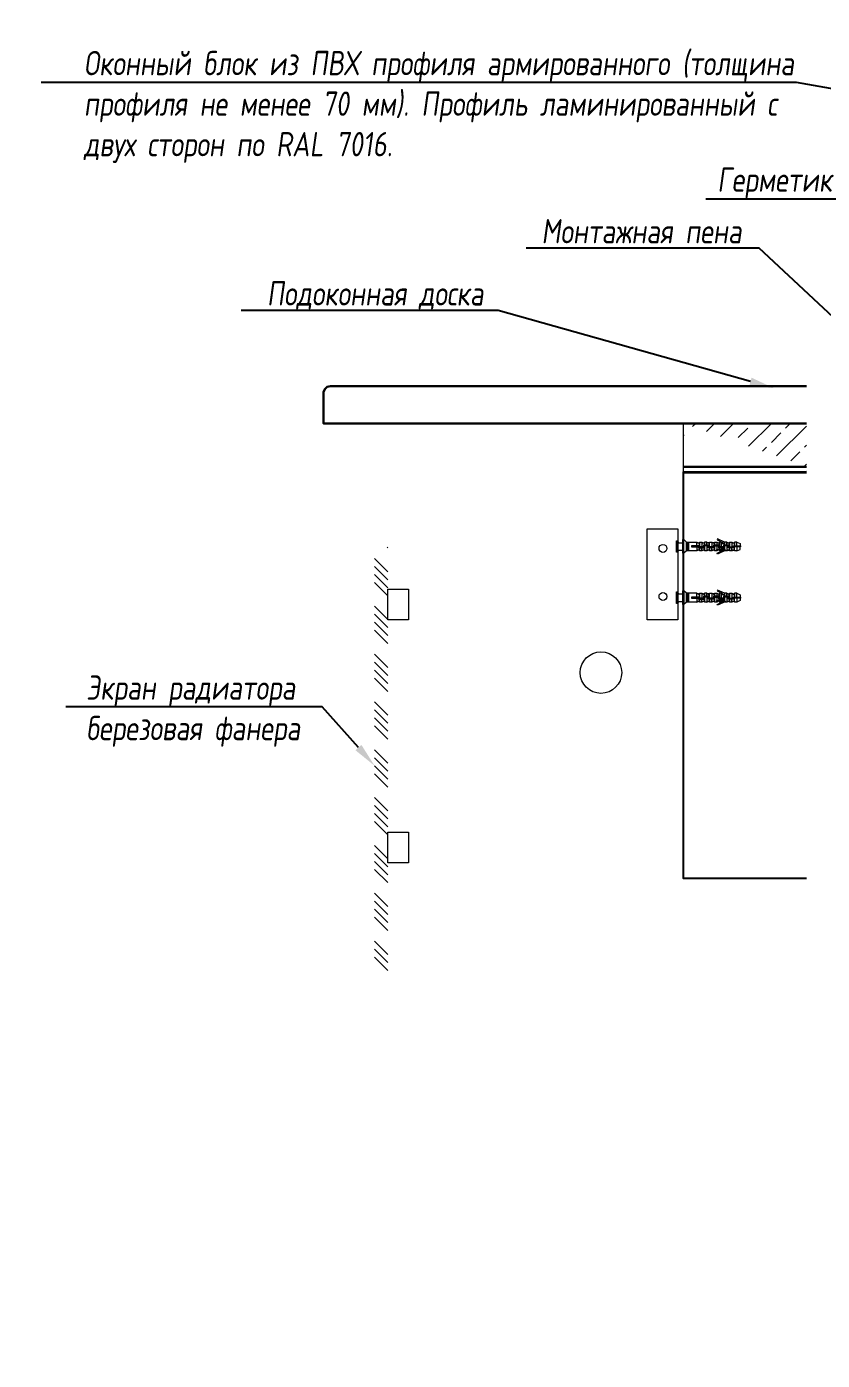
# Model space of a CAD drawing. Header units: millimetres. Extents: x -136099598 to 11807193, y 0 to 779331.
# Drawn here: x 719861 to 728051, y 192835 to 206553 of the extents above; entities that cross this region are included whole.
import ezdxf
from ezdxf import colors
from ezdxf.entities.mleader import LeaderData, LeaderLine
from ezdxf.math import Vec2, Vec3

# ---------------------------------------------------------------- set-up
doc = ezdxf.new("R2010")
doc.units = ezdxf.units.MM
doc.header["$MEASUREMENT"] = 0
doc.layers.get('0').update_dxf_attribs({"color": 250, "lineweight": 9})
for name, color, linetype, lineweight in [('+АР_Размеры', 252, 'Continuous', 9), ('PDF _Геометрия', 7, 'Continuous', 0), ('АР_Отметки', 250, 'Continuous', 15), ('АР_Перекрытие', 250, 'Continuous', 30), ('АР_Тонкие', 250, 'Continuous', 5), ('Рисунок', 6, 'Continuous', 35)]:
    doc.layers.add(name, color=color, linetype=linetype, lineweight=lineweight)
doc.layers.add('Тонкая', color=7, linetype='Continuous')
doc.styles.add('ISOCPEUR', font='isocpeur.ttf', dxfattribs={"width": 0.7})
doc.styles.add('Архитект', font='isocpeur.ttf', dxfattribs={"width": 0.8, "oblique": 8})

# ---------------------------------------------------------------- blocks, each defined once
blk = doc.blocks.new('_DotSmall')
at = {"color": 0, "linetype": 'ByBlock', "const_width": 0.5}
blk.add_lwpolyline([(-0.0625, 0, 1), (0.0625, 0, 1)], format="xyb", close=True, dxfattribs=at)

msp = doc.modelspace()

# ---------------------------------------------------------------- hatches: boundary and pattern name
h = msp.add_hatch()
h.set_pattern_fill('ANSI33', color=256, scale=43.374878, style=0)
h.set_pattern_definition([(45, (-181169.95, -159731.04), (-194.758755, 194.758755), []), (45, (-180975.19, -159731.04), (-194.758755, 194.758755), [137.715236, -68.85762])])
edge = h.paths.add_edge_path()
edge.add_line((727886.399, 202472.321), (727886.399, 202024.904))
edge.add_line((726636.272, 202024.904), (727901.058, 202024.904))
edge.add_line((726619.349, 202472.321), (726619.349, 202024.904))
edge.add_line((726633.372, 202472.321), (727896.331, 202472.321))

# ---------------------------------------------------------------- linework, layer by layer
at = {"layer": '+АР_Размеры', "ltscale": 100}
msp.add_line((726619.349, 202472.321), (726619.349, 198916.676), dxfattribs=at)
at = {"lineweight": 30}
msp.add_line((726619.349, 202024.904), (727886.399, 202024.904), dxfattribs=at)
at = {"layer": 'PDF _Геометрия', "lineweight": 18, "elevation": 0}
for points in [[(726562.672, 200450.138), (726246.442, 200450.138), (726246.442, 201388.602), (726562.672, 201388.602)], [(726550.498, 201147.305), (726550.498, 201265.64), (726555.246, 201265.64), (726555.246, 201147.305)], [(723578.876, 200765.71), (723789.859, 200765.71), (723789.859, 200451.063), (723578.876, 200451.063)], [(726550.498, 200620.336), (726550.498, 200738.611), (726555.246, 200738.611), (726555.246, 200620.336)], [(723578.876, 198268.009), (723789.859, 198268.009), (723789.859, 197953.362), (723578.876, 197953.362)]]:
    msp.add_lwpolyline(points, close=True, dxfattribs=at)
for points in [[(726652.215, 201161.55), (726626.222, 201135.496), (726614.352, 201135.496), (726614.352, 201277.449), (726626.222, 201277.449), (726652.215, 201251.457), (726758.68, 201251.457), (726772.863, 201244.336)], [(726626.222, 201135.496), (726626.222, 201277.449)], [(726772.863, 201168.611), (726758.68, 201161.55), (726652.215, 201161.55), (726652.215, 201251.397)], [(726661.711, 201161.55), (726661.711, 201251.397)], [(726666.398, 201161.55), (726666.398, 201251.397)], [(726671.146, 201251.397), (726671.146, 201161.488)], [(726675.894, 201161.55), (726675.894, 201251.397)], [(726758.68, 201211.221), (726758.68, 201251.397)], [(726787.047, 201244.336), (726787.047, 201251.397), (726810.725, 201251.397), (726810.725, 201201.725)], [(726827.283, 201220.656), (726888.824, 201220.656), (726827.283, 201220.656), (726827.283, 201201.725), (726787.047, 201201.725), (726787.047, 201211.221), (726787.047, 201251.397)], [(726810.725, 201251.397), (726822.534, 201244.336)], [(726837.57, 201237.152), (726820.222, 201244.336), (726836.779, 201244.336), (726839.092, 201251.397)], [(726860.397, 201220.656), (726860.397, 201251.397), (726839.092, 201251.397), (726839.092, 201220.656)], [(726860.397, 201251.397), (726874.58, 201244.336)], [(726990.542, 201220.656), (726931.374, 201220.656), (726931.374, 201201.725), (726888.824, 201201.725), (726888.824, 201251.397), (726912.443, 201251.397), (726912.443, 201201.725)], [(726888.824, 201244.336), (726888.824, 201251.397)], [(726912.443, 201251.397), (726926.626, 201244.336)], [(726940.87, 201244.336), (726940.87, 201237.213), (726940.87, 201220.656), (726940.87, 201251.397), (726940.87, 201244.336), (726921.938, 201244.336)], [(726940.87, 201251.397), (726959.801, 201251.397), (726964.488, 201251.397), (726990.542, 201239.587)], [(726964.488, 201251.397), (726964.488, 201220.656)], [(727066.266, 201220.656), (727066.266, 201251.397), (727042.587, 201251.397), (726971.61, 201284.572), (726966.862, 201275.075), (727042.587, 201237.213)], [(727094.632, 201220.656), (727033.091, 201220.656), (727033.091, 201201.725), (726990.542, 201201.725), (726990.542, 201239.587), (726992.915, 201251.397)], [(727014.159, 201201.725), (727014.159, 201244.336), (727011.846, 201251.397), (726992.915, 201251.397), (726992.915, 201201.725)], [(727042.587, 201251.397), (727042.587, 201234.839), (727042.587, 201220.656), (727042.587, 201234.839), (727021.282, 201234.839), (727014.159, 201244.336)], [(727066.266, 201251.397), (727080.449, 201244.336)], [(727075.701, 201244.336), (727094.632, 201244.336), (727094.632, 201237.213), (727094.632, 201201.725), (727094.632, 201251.397), (727118.312, 201251.397), (727118.312, 201201.725)], [(727094.632, 201244.336), (727094.632, 201251.397)], [(727118.312, 201251.397), (727132.495, 201244.336)], [(727170.357, 201211.221), (727170.357, 201251.397), (727146.678, 201251.397), (727146.678, 201211.221)], [(727170.357, 201251.397), (727205.845, 201237.213), (727205.845, 201211.221)], [(723571.328, 201199.301), (723578.876, 201191.814)], [(726569.429, 201244.336), (726614.352, 201244.336)], [(726569.429, 201168.611), (726614.352, 201168.611)], [(726787.047, 201211.221), (726704.26, 201211.221), (726704.26, 201201.725), (726775.237, 201201.725), (726775.237, 201192.289), (726836.779, 201192.289)], [(726758.68, 201201.725), (726758.68, 201161.488)], [(726787.047, 201161.55), (726787.047, 201189.915), (726787.047, 201175.733), (726787.047, 201168.611), (726768.115, 201168.611)], [(726768.176, 201244.336), (726787.047, 201244.336), (726787.047, 201237.213), (726787.047, 201201.725)], [(726810.725, 201161.55), (726787.047, 201161.55), (726787.047, 201168.611)], [(726822.534, 201168.611), (726810.725, 201161.55), (726810.725, 201192.289)], [(726940.87, 201192.289), (726879.328, 201192.289), (726879.328, 201211.221), (726836.779, 201211.221), (726836.779, 201175.733), (726836.779, 201168.611), (726820.222, 201168.611)], [(726836.779, 201244.336), (726836.779, 201237.213), (726836.779, 201220.656)], [(726874.58, 201168.611), (726860.397, 201161.55), (726839.092, 201161.55), (726836.779, 201168.611)], [(726839.092, 201161.55), (726839.092, 201189.915), (726839.092, 201211.221)], [(726860.397, 201211.221), (726860.397, 201161.488)], [(726888.824, 201201.725), (726888.824, 201237.213), (726888.824, 201244.336), (726872.207, 201244.336), (726889.616, 201237.152)], [(726912.443, 201161.55), (726888.824, 201161.55), (726888.824, 201192.289), (726888.824, 201175.733), (726888.824, 201168.611), (726872.267, 201168.611)], [(726888.824, 201161.55), (726888.824, 201168.611)], [(726926.626, 201168.611), (726912.443, 201161.55), (726912.443, 201192.289)], [(726964.488, 201175.733), (726959.801, 201175.733), (726959.801, 201161.488), (726940.87, 201161.488), (726940.87, 201211.221), (726940.87, 201175.733), (726940.87, 201168.611), (726921.938, 201168.611)], [(726940.87, 201211.221), (726981.045, 201211.221), (726981.045, 201192.289), (727042.587, 201192.289)], [(726940.87, 201161.488), (726940.87, 201168.611)], [(727018.907, 201175.733), (727011.786, 201161.55), (726992.915, 201161.55), (726990.542, 201173.359), (726964.488, 201161.55), (726959.74, 201161.55)], [(726964.488, 201211.221), (726964.488, 201175.733), (726990.542, 201175.733), (726992.915, 201175.733), (726992.915, 201192.289)], [(727144.304, 201192.289), (727085.136, 201192.289), (727085.136, 201211.221), (727042.587, 201211.221), (727042.587, 201178.106), (727042.587, 201168.611), (727056.77, 201168.611), (726971.61, 201128.375), (726966.862, 201137.87), (727042.587, 201175.733)], [(726990.542, 201175.733), (726990.542, 201192.289)], [(726992.915, 201175.733), (727014.159, 201175.733), (727018.907, 201175.733), (727021.282, 201178.106), (727042.587, 201178.106), (727042.587, 201211.221)], [(727014.159, 201175.733), (727014.159, 201192.289)], [(727080.449, 201168.611), (727066.205, 201161.55), (727042.587, 201161.55)], [(727066.266, 201211.221), (727066.266, 201161.488)], [(727118.312, 201161.55), (727094.632, 201161.55), (727094.632, 201192.289), (727094.632, 201175.733), (727094.632, 201168.611), (727075.701, 201168.611)], [(727094.632, 201201.725), (727134.869, 201201.725), (727134.869, 201211.221), (727208.219, 201211.221), (727208.219, 201201.725), (727144.304, 201201.725), (727144.304, 201175.733), (727146.678, 201168.611), (727127.747, 201168.611)], [(727094.632, 201161.55), (727094.632, 201168.611)], [(727132.495, 201168.611), (727118.312, 201161.55), (727118.312, 201192.289)], [(727146.678, 201244.336), (727144.304, 201237.213), (727144.304, 201211.221)], [(727146.678, 201161.55), (727146.678, 201201.725)], [(727170.357, 201161.488), (727146.678, 201161.488), (727146.678, 201168.611)], [(727170.357, 201201.725), (727170.357, 201161.488), (727205.845, 201175.733), (727205.845, 201201.725)], [(723442.28, 201082.366), (723578.876, 200945.769)], [(723442.28, 201000.372), (723578.876, 200863.775)], [(723442.28, 200918.377), (723578.876, 200781.78)], [(723442.28, 200836.383), (723578.876, 200699.786)], [(726569.429, 200717.305), (726614.352, 200717.305)], [(726652.215, 200634.52), (726626.222, 200608.467), (726614.352, 200608.467), (726614.352, 200750.42), (726626.222, 200750.42)], [(726758.68, 200684.191), (726758.68, 200724.428), (726652.215, 200724.428), (726626.222, 200750.42), (726626.222, 200608.467)], [(726758.68, 200634.52), (726652.215, 200634.52), (726652.215, 200724.428)], [(726661.711, 200634.52), (726661.711, 200724.428)], [(726666.398, 200634.52), (726666.398, 200724.428)], [(726671.146, 200724.428), (726671.146, 200634.52)], [(726675.894, 200634.52), (726675.894, 200724.428)], [(726758.68, 200724.428), (726772.863, 200717.305)], [(726768.176, 200717.305), (726787.047, 200717.305), (726787.047, 200710.183), (726787.047, 200674.756)], [(726787.047, 200717.305), (726787.047, 200724.428), (726810.725, 200724.428), (726810.725, 200674.756)], [(726827.283, 200693.626), (726888.824, 200693.626), (726827.283, 200693.626), (726827.283, 200674.756), (726787.047, 200674.756), (726787.047, 200684.191), (726787.047, 200724.428)], [(726810.725, 200724.428), (726822.534, 200717.305)], [(726837.57, 200710.183), (726820.222, 200717.305), (726836.779, 200717.305), (726839.092, 200724.428)], [(726836.779, 200717.305), (726836.779, 200710.245), (726836.779, 200693.626)], [(726860.397, 200693.626), (726860.397, 200724.428), (726839.092, 200724.428), (726839.092, 200693.626)], [(726860.397, 200724.428), (726874.58, 200717.305)], [(726888.824, 200674.756), (726888.824, 200710.245), (726888.824, 200717.305), (726872.207, 200717.305), (726889.616, 200710.183)], [(726990.542, 200693.626), (726931.374, 200693.626), (726931.374, 200674.756), (726888.824, 200674.756), (726888.824, 200724.428), (726912.443, 200724.428), (726912.443, 200674.756)], [(726888.824, 200717.305), (726888.824, 200724.428)], [(726912.443, 200724.428), (726926.626, 200717.305)], [(726940.87, 200717.305), (726940.87, 200710.245), (726940.87, 200693.626), (726940.87, 200724.428), (726940.87, 200717.305), (726921.938, 200717.305)], [(726940.87, 200724.428), (726959.801, 200724.428), (726964.488, 200724.428), (726990.542, 200712.557)], [(726964.488, 200724.428), (726964.488, 200693.626)], [(727066.266, 200693.626), (727066.266, 200724.428), (727042.587, 200724.428), (726971.61, 200757.542), (726966.862, 200748.046), (727042.587, 200710.245)], [(727094.632, 200693.626), (727033.091, 200693.626), (727033.091, 200674.756), (726990.542, 200674.756), (726990.542, 200712.557), (726992.915, 200724.428)], [(727014.159, 200674.756), (727014.159, 200717.305), (727011.846, 200724.428), (726992.915, 200724.428), (726992.915, 200674.756)], [(727042.587, 200724.428), (727042.587, 200707.87), (727042.587, 200693.626), (727042.587, 200707.87), (727021.282, 200707.87), (727014.159, 200717.305)], [(727066.266, 200724.428), (727080.449, 200717.305)], [(727075.701, 200717.305), (727094.632, 200717.305), (727094.632, 200710.183), (727094.632, 200674.695), (727134.869, 200674.695), (727134.869, 200684.191), (727208.219, 200684.191), (727208.219, 200674.695), (727144.304, 200674.695), (727144.304, 200648.703), (727146.678, 200641.581), (727127.747, 200641.581)], [(727094.632, 200674.756), (727094.632, 200724.428), (727118.312, 200724.428), (727118.312, 200674.756)], [(727094.632, 200717.305), (727094.632, 200724.428)], [(727118.312, 200724.428), (727132.495, 200717.305)], [(727146.678, 200717.305), (727144.304, 200710.245), (727144.304, 200684.191)], [(727170.357, 200684.191), (727170.357, 200724.428), (727146.678, 200724.428), (727146.678, 200684.191)], [(727170.357, 200724.428), (727205.845, 200710.245), (727205.845, 200684.191)], [(723442.28, 200590.399), (723578.876, 200453.802)], [(726569.429, 200641.581), (726614.352, 200641.581)], [(726787.047, 200684.191), (726704.26, 200684.191), (726704.26, 200674.756), (726775.237, 200674.756), (726775.237, 200665.26), (726836.779, 200665.26)], [(726758.68, 200674.756), (726758.68, 200634.52), (726772.863, 200641.581)], [(726787.047, 200634.52), (726787.047, 200662.886), (726787.047, 200648.703), (726787.047, 200641.581), (726768.115, 200641.581)], [(726810.725, 200634.52), (726787.047, 200634.52), (726787.047, 200641.581)], [(726822.534, 200641.581), (726810.725, 200634.52), (726810.725, 200665.26)], [(726940.87, 200665.26), (726879.328, 200665.26), (726879.328, 200684.191), (726836.779, 200684.191), (726836.779, 200648.703), (726836.779, 200641.581), (726820.222, 200641.581)], [(726860.397, 200634.52), (726839.092, 200634.52), (726836.779, 200641.581)], [(726839.092, 200634.52), (726839.092, 200662.886), (726839.092, 200684.191)], [(726860.397, 200684.191), (726860.397, 200634.52), (726874.58, 200641.581)], [(726912.443, 200634.52), (726888.824, 200634.52), (726888.824, 200665.26), (726888.824, 200648.703), (726888.824, 200641.581), (726872.267, 200641.581)], [(726888.824, 200634.52), (726888.824, 200641.581)], [(726926.626, 200641.581), (726912.443, 200634.52), (726912.443, 200665.26)], [(726964.488, 200648.703), (726959.801, 200648.703), (726959.801, 200634.52), (726940.87, 200634.52), (726940.87, 200684.191), (726940.87, 200648.703), (726940.87, 200641.581), (726921.938, 200641.581)], [(726940.87, 200684.191), (726981.045, 200684.191), (726981.045, 200665.26), (727042.587, 200665.26)], [(726940.87, 200634.52), (726940.87, 200641.581)], [(727018.907, 200648.703), (727011.786, 200634.52), (726992.915, 200634.52), (726990.542, 200646.329), (726964.488, 200634.52), (726959.74, 200634.52)], [(726964.488, 200684.191), (726964.488, 200648.703), (726990.542, 200648.703), (726992.915, 200648.703), (726992.915, 200665.26)], [(727144.304, 200665.26), (727085.136, 200665.26), (727085.136, 200684.191), (727042.587, 200684.191), (727042.587, 200651.077), (727042.587, 200641.581), (727056.77, 200641.581), (726971.61, 200601.405), (726966.862, 200610.841), (727042.587, 200648.703)], [(726990.542, 200648.703), (726990.542, 200665.26)], [(726992.915, 200648.703), (727014.159, 200648.703), (727018.907, 200648.703), (727021.282, 200651.077), (727042.587, 200651.077), (727042.587, 200684.191)], [(727014.159, 200648.703), (727014.159, 200665.26)], [(727080.449, 200641.581), (727066.205, 200634.52), (727042.587, 200634.52)], [(727066.266, 200684.191), (727066.266, 200634.52)], [(727118.312, 200634.52), (727094.632, 200634.52), (727094.632, 200665.26), (727094.632, 200648.703), (727094.632, 200641.581), (727075.701, 200641.581)], [(727094.632, 200634.52), (727094.632, 200641.581)], [(727132.495, 200641.581), (727118.312, 200634.52), (727118.312, 200665.26)], [(727170.357, 200674.756), (727170.357, 200634.52), (727146.678, 200634.52), (727146.678, 200674.756)], [(727146.678, 200634.52), (727146.678, 200641.581)], [(727205.845, 200674.756), (727205.845, 200648.703), (727170.357, 200634.52)], [(723442.28, 200508.404), (723578.876, 200371.807)], [(723442.28, 200426.41), (723578.876, 200289.813)], [(723442.28, 200344.415), (723578.876, 200207.818)], [(723442.28, 200098.431), (723578.876, 199961.834)], [(723442.28, 200016.437), (723578.876, 199879.84)], [(723442.28, 199934.442), (723578.876, 199797.845)], [(723442.28, 199852.447), (723578.876, 199715.85)], [(723442.28, 199606.464), (723578.876, 199469.867)], [(723442.28, 199524.469), (723578.876, 199387.872)], [(723442.28, 199442.474), (723578.876, 199305.877)], [(723442.28, 199360.48), (723578.876, 199223.883)], [(723442.28, 199114.435), (723578.876, 198977.899)], [(723442.28, 199032.44), (723578.876, 198895.843)], [(723442.28, 198950.445), (723578.876, 198813.848)], [(723442.28, 198868.451), (723578.876, 198731.854)], [(723442.28, 198622.467), (723578.876, 198485.87)], [(723442.28, 198540.472), (723578.876, 198403.875)], [(723442.28, 198458.478), (723578.876, 198321.881)], [(723442.28, 198376.483), (723578.876, 198239.886)], [(723442.28, 198130.499), (723578.876, 197993.902)], [(723442.28, 198048.505), (723578.876, 197911.908)], [(723442.28, 197966.51), (723578.876, 197829.913)], [(723442.28, 197884.516), (723578.876, 197747.919)], [(723442.28, 197638.47), (723578.876, 197501.935)], [(723442.28, 197556.476), (723578.876, 197419.879)], [(723442.28, 197474.481), (723578.876, 197337.884)], [(723442.28, 197392.487), (723578.876, 197255.89)], [(723442.28, 197146.503), (723578.876, 197009.906)], [(723442.28, 197064.508), (723578.876, 196927.911)], [(723442.28, 196982.514), (723578.876, 196845.917)]]:
    msp.add_lwpolyline(points, dxfattribs=at)
for points in [[(727146.008, 201236.97, 0.000923153), (727127.747, 201244.336), (727146.678, 201244.336), (727146.678, 201251.397)], [(727146.008, 200710.001, 0.003143618), (727127.747, 200717.305), (727146.678, 200717.305), (727146.678, 200724.428)]]:
    msp.add_lwpolyline(points, format="xyb", dxfattribs=at)
at = {"layer": 'PDF _Геометрия', "lineweight": 18}
for centre, radius in [((726410.049, 201186.186), 40.436), ((726410.101, 200691.227), 40.384), ((725772.043, 199908.572), 213.389)]:
    msp.add_circle(centre, radius, dxfattribs=at)
for centre, radius, start, end in [((726627.804, 201300.23), 79.768, 206.6718925, 224.9148216), ((726628.368, 201109.827), 80.531, 135.1088132, 153.1415518), ((724830.133, 196460.005), 5162.749, 67.715252, 67.9246256), ((994981.72, -462207.159), 715543.291, 112.012633763, 112.014116359), ((728705.048, 196514.535), 5019.547, 111.8370596, 112.0490561), ((728787.389, 196439.318), 5100.637, 111.8386743, 112.0473011), ((724997.363, 196492.923), 5127.183, 67.7150122, 67.9258426), ((-1161773.79, 4889061.849), 5054061.811, 291.943935009, 291.944145528), ((726686.691, 202161.834), 1070.149, 291.4594491, 292.4786331), ((725154.816, 196499.537), 5119.842, 67.7149304, 67.9260638), ((726738.523, 202153.123), 1061.274, 291.5260219, 292.5506581), ((726628.678, 200773.83), 80.832, 206.7930741, 224.7938013), ((724908.93, 196086.459), 4990.927, 67.8843773, 68.1006943), ((725075.125, 196117.108), 4957.852, 67.884139, 68.1019037), ((726525.716, 199323.311), 1499.506, 67.6329153, 68.352923), ((726629.576, 200582.096), 81.926, 135.3273963, 153.0858898), ((726015.403, 202517.611), 2024.016, 291.9213874, 292.4461759), ((725542.465, 203810.517), 3418.55, 291.9572054, 292.2688594), ((725608.353, 203776.459), 3381.786, 291.9554402, 292.2704833), ((726169.766, 202522.754), 2028.564, 291.8514308, 292.376611), ((-1257242.191, 5119049.732), 5303611.326, 291.971486964, 291.971692619), ((595637.612, 525446.472), 350413.613, 292.03934348, 292.04244676)]:
    msp.add_arc(centre, radius, start, end, dxfattribs=at)
at = {"layer": 'АР_Перекрытие', "lineweight": 30, "ltscale": 100, "elevation": 0}
msp.add_lwpolyline([(727886.399, 202472.321), (722915.94, 202472.321), (722915.94, 202794.642), (722929.819, 202825.564), (722955.672, 202847.539), (722988.421, 202856.244), (727886.399, 202856.244)], dxfattribs=at)
at = {"layer": 'Рисунок'}
msp.add_line((726619.349, 201971.301), (727886.399, 201971.301), dxfattribs=at)
at = {"layer": 'Тонкая', "ltscale": 100, "elevation": 0}
msp.add_lwpolyline([(727886.399, 201973.224), (726619.349, 201971.301), (726619.349, 197795.175), (727886.399, 197795.175)], dxfattribs=at)

# ---------------------------------------------------------------- leaders
at = {"layer": 'АР_Отметки'}
ml = msp.add_multileader_mtext('Standard', dxfattribs=at)
ml.set_content('Л.2', color=256, style='ISOCPEUR')
ml.set_leader_properties(color=256, linetype='Continuous', lineweight=-1)
ml.set_arrow_properties(name='DOTSMALL')
ml.build(insert=Vec2(0, 0))
ml.multileader.update_dxf_attribs({"has_text_frame": 1, "text_left_attachment_type": 4, "text_right_attachment_type": 4, "dogleg_length": 100, "arrow_head_size": 280.8})
ctx = ml.context
ctx.base_point, ctx.char_height, ctx.arrow_head_size, ctx.landing_gap_size, ctx.plane_origin = Vec3(757009.836, 304935.888), 390, 280.8, 78, Vec3(796377.867, 286803.821)
ctx.left_attachment, ctx.right_attachment = 4, 4
notes = []
notes.append((ctx, [(0, (0, 0, 0), (0, 0), (1, 0), 1, [])]))
ctx.mtext.insert, ctx.mtext.width, ctx.mtext.line_spacing_style, ctx.mtext.flow_direction = Vec3(757087.836, 305455.888), 1330.20737, 2, 5
at = {"layer": 'АР_Тонкие'}
ml = msp.add_multileader_mtext('Standard', dxfattribs=at)
ml.set_content('\\pxqlsm1;Оконный блок из ПВХ профиля армированного (толщина профиля не менее 70 мм). Профиль ламинированный с двух сторон по RAL 7016.', color=256, style='Архитект')
ml.set_leader_properties()
ml.build(insert=Vec2(0, 0))
ml.multileader.update_dxf_attribs({"text_left_attachment_type": 6, "text_right_attachment_type": 6, "dogleg_length": 100, "arrow_head_size": 250})
ctx = ml.context
ctx.base_point, ctx.char_height, ctx.arrow_head_size, ctx.landing_gap_size, ctx.plane_origin, ctx.plane_x_axis = Vec3(727683.683, 205977.761), 250, 250, 25, Vec3(709299.297, 192029.126), Vec3(-1, 0)
ctx.left_attachment, ctx.right_attachment = 6, 6
notes.append((ctx, [(1, (1, 1, 0), (727783.683, 205977.761), (-1, 0), 100, [(0, [(730164.254, 205565.764)], 0, [])])]))
ctx.mtext.insert, ctx.mtext.width, ctx.mtext.defined_height, ctx.mtext.flow_direction = Vec3(720450.304, 206302.761), 7571.488, 2260.404, 5
ml = msp.add_multileader_mtext('Standard', dxfattribs=at)
ml.set_content('\\pxsm1,ql;Герметик', color=256, style='Архитект')
ml.set_leader_properties()
ml.build(insert=Vec2(0, 0))
ml.multileader.update_dxf_attribs({"text_left_attachment_type": 6, "text_right_attachment_type": 6, "dogleg_length": 100, "arrow_head_size": 250})
ctx = ml.context
ctx.base_point, ctx.char_height, ctx.arrow_head_size, ctx.landing_gap_size, ctx.plane_origin, ctx.plane_x_axis = Vec3(728168.469, 204779.88), 250, 250, 25, Vec3(704212.991, 190411.364), Vec3(-1, 0)
ctx.left_attachment, ctx.right_attachment = 6, 6
notes.append((ctx, [(1, (1, 1, 0), (728268.469, 204779.88), (-1, 0), 100, [(0, [(729556.208, 202929.301)], 0, [])])]))
ctx.mtext.insert, ctx.mtext.width, ctx.mtext.defined_height, ctx.mtext.flow_direction = Vec3(726968.334, 205104.88), 2944.68425, 660.993, 5
ml = msp.add_multileader_mtext('Standard', dxfattribs=at)
ml.set_content('\\pxsm1,ql;Монтажная пена', color=256, style='Архитект')
ml.set_leader_properties()
ml.build(insert=Vec2(0, 0))
ml.multileader.update_dxf_attribs({"text_left_attachment_type": 6, "text_right_attachment_type": 6, "dogleg_length": 100, "arrow_head_size": 250})
ctx = ml.context
ctx.base_point, ctx.char_height, ctx.arrow_head_size, ctx.landing_gap_size, ctx.plane_origin, ctx.plane_x_axis = Vec3(727298.969, 204274.036), 250, 250, 25, Vec3(703872.499, 189833.321), Vec3(-1, 0)
ctx.left_attachment, ctx.right_attachment = 6, 6
notes.append((ctx, [(1, (1, 1, 0), (727398.969, 204274.036), (-1, 0), 100, [(0, [(729618.971, 202202.485)], 0, [])])]))
ctx.mtext.insert, ctx.mtext.width, ctx.mtext.defined_height, ctx.mtext.flow_direction = Vec3(725158.834, 204574.036), 2801.75223, 724.823, 5
ml = msp.add_multileader_mtext('Standard', dxfattribs=at)
ml.set_content('\\pxsm1,ql;Подоконная доска', color=256, style='Архитект')
ml.set_leader_properties()
ml.build(insert=Vec2(0, 0))
ml.multileader.update_dxf_attribs({"text_left_attachment_type": 6, "text_right_attachment_type": 6, "dogleg_length": 100, "arrow_head_size": 250})
ctx = ml.context
ctx.base_point, ctx.char_height, ctx.arrow_head_size, ctx.landing_gap_size, ctx.plane_origin, ctx.plane_x_axis = Vec3(724613.552, 203634.42), 250, 250, 25, Vec3(702648.684, 189419.035), Vec3(-1, 0)
ctx.left_attachment, ctx.right_attachment = 6, 6
notes.append((ctx, [(1, (1, 1, 0), (724713.552, 203634.42), (-1, 0), 100, [(0, [(727552.235, 202834.732)], 0, [])])]))
ctx.mtext.insert, ctx.mtext.width, ctx.mtext.defined_height, ctx.mtext.flow_direction = Vec3(722333.417, 203934.42), 2882.88612, 660.993, 5
ml = msp.add_multileader_mtext('Standard', dxfattribs=at)
ml.set_content('\\pxsm1,ql;Экран радиатора \\Pберезовая фанера', color=256, style='Архитект')
ml.set_leader_properties()
ml.build(insert=Vec2(0, 0))
ml.multileader.update_dxf_attribs({"text_left_attachment_type": 6, "text_right_attachment_type": 6, "dogleg_length": 100, "arrow_head_size": 250})
ctx = ml.context
ctx.base_point, ctx.char_height, ctx.arrow_head_size, ctx.landing_gap_size, ctx.plane_origin, ctx.plane_x_axis = Vec3(722804.135, 199554.84), 250, 250, 25, Vec3(698335.035, 185503.974), Vec3(-1, 0)
ctx.left_attachment, ctx.right_attachment = 6, 6
notes.append((ctx, [(1, (1, 1, 0), (722904.135, 199554.84), (-1, 0), 100, [(0, [(723442.28, 198950.445)], 0, [])])]))
ctx.mtext.insert, ctx.mtext.width, ctx.mtext.defined_height, ctx.mtext.flow_direction = Vec3(720474, 199879.84), 3388.14474, 765.405, 5
for ctx, leaders in notes:
    for number, flags, end, landing, length, lines in leaders:
        leader = LeaderData()
        leader.index, (leader.has_last_leader_line, leader.has_dogleg_vector, leader.attachment_direction) = number, flags
        leader.last_leader_point, leader.dogleg_vector, leader.dogleg_length = Vec3(end), Vec3(landing), length
        for number, points, colour, breaks in lines:
            line = LeaderLine()
            line.index, line.vertices, line.color, line.breaks = number, Vec3.list(points), colors.encode_raw_color(colour), breaks
            leader.lines.append(line)
        ctx.leaders.append(leader)

doc.saveas('drawing.dxf')
